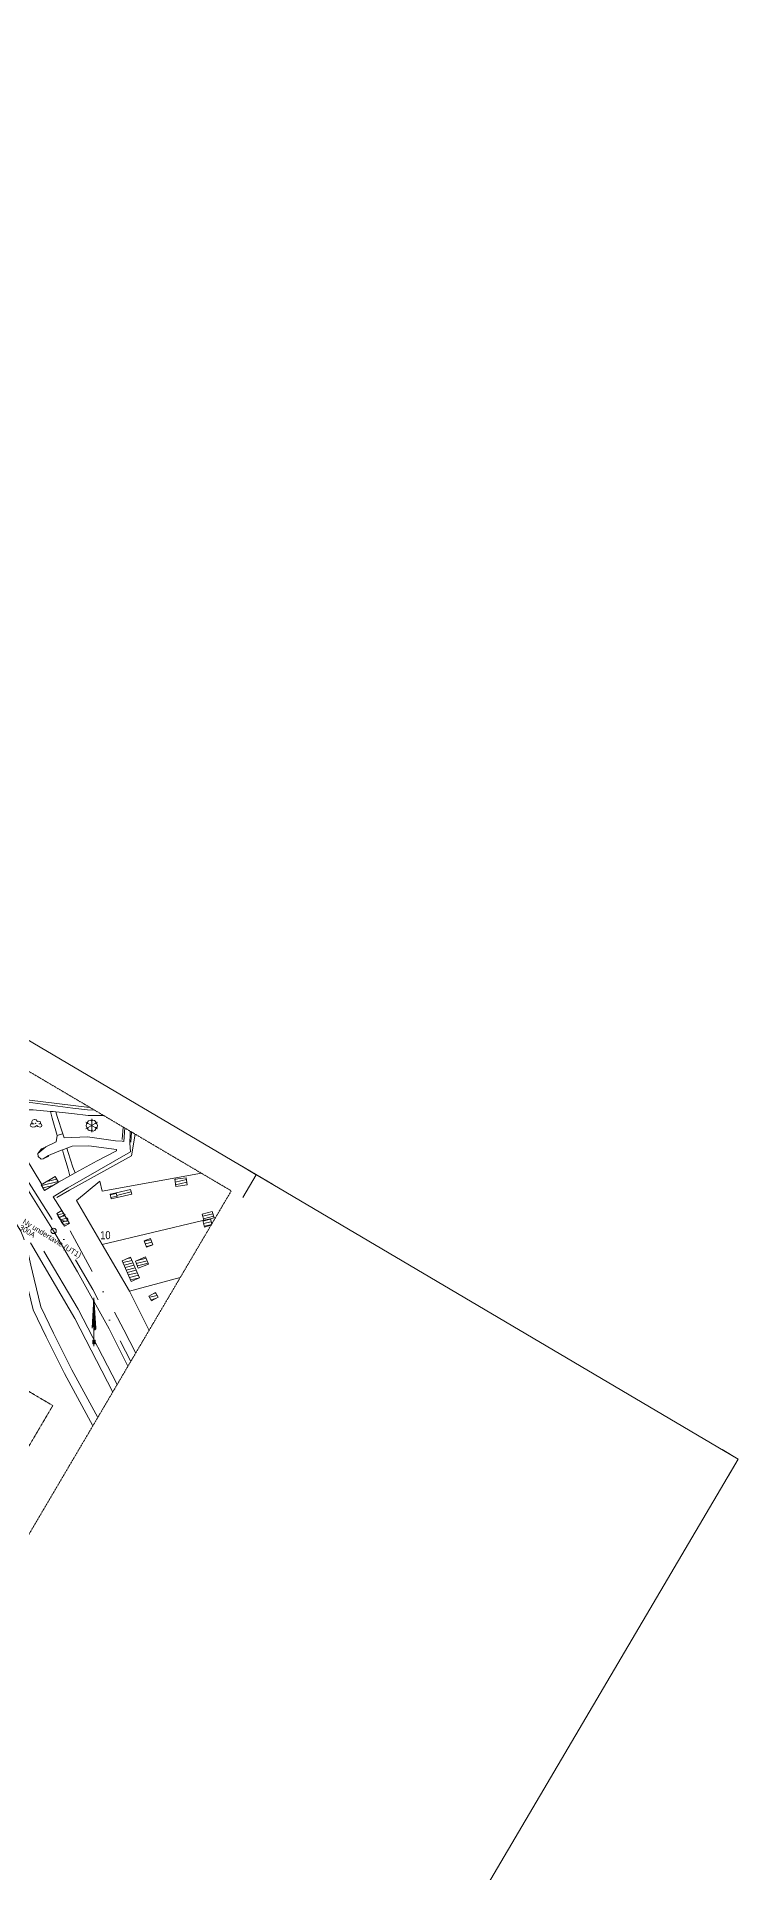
# Model space of a CAD drawing. Header units: metres. Extents: x 585637 to 586843, y 6137463 to 6138529.
# Drawn here: x 586579 to 586843, y 6137841 to 6138529 of the extents above; entities that cross this region are included whole.
import ezdxf
from ezdxf.enums import TextEntityAlignment as Align

# ---------------------------------------------------------------- set-up
doc = ezdxf.new("R2010")
doc.units = ezdxf.units.M
doc.header["$MEASUREMENT"] = 0
for name, pattern in [('DGN Style 3', [0.16129, 0.115207, -0.046083]), ('DGN Style 4', [34.633132, 17.30575, -8.652875, 0.021632, -8.652875]), ('DGN_STYLE_2', [0.030554, 0.018333, -0.012222])]:
    doc.linetypes.add(name, pattern=pattern)
for name, color, linetype, lineweight in [('adresse', 7, 'Continuous', 13), ('anlægdiverse', 252, 'Continuous', 13), ('bygning', 252, 'Continuous', 0), ('bygværk', 252, 'DGN Style 4', 13), ('FRAME', 7, 'Continuous', 13), ('hegn', 252, 'Continuous', 13), ('jernbane gennemgående spor', 252, 'Continuous', 13), ('parkering', 252, 'Continuous', 13), ('plotmap', 7, 'Continuous', 0), ('TC_S_FLM_20X05', 7, 'Continuous', 0), ('togstation', 252, 'Continuous', 13), ('træ', 252, 'Continuous', 13), ('trægruppe', 252, 'Continuous', 13), ('TV_A_INF_Tekst', 7, 'Continuous', 0), ('vejkant', 252, 'Continuous', 13)]:
    doc.layers.add(name, color=color, linetype=linetype, lineweight=lineweight)
for name, color, linetype, lineweight, true_color in [('afvandingsgrøft', 7, 'Continuous', 13, 0x848484), ('jernbane hovedspor', 7, 'Continuous', 13, 0x848484), ('tekniskareal sportsanlæg', 7, 'Continuous', 13, 0x848484)]:
    doc.layers.add(name, color=color, linetype=linetype, lineweight=lineweight, true_color=true_color)
doc.layers.add('TC_S_VRM_20X05', color=6, linetype='DGN_STYLE_2', lineweight=0, plot=False)
doc.styles.add('Style-Arial', font='arial.ttf')
doc.styles.add('Style-Verdana', font='verdana.ttf')

# ---------------------------------------------------------------- blocks, each defined once
blk = doc.blocks.new('NORD_2')
at = {"layer": 'plotmap', "color": 7, "linetype": 'Continuous', "lineweight": 0}
for p, q in [((0, 18.2), (-1.4, -4.6)), ((-0.7, -3.4), (0, 18.2)), ((0, -18.2), (0, 18.2)), ((0.7, -3.4), (0, 18.2)), ((1.4, -4.6), (0, 18.2)), ((-0.9, -13.9), (-0.8, -13.7)), ((-0.8, -13.7), (-0.4, -14.2)), ((0, -3.2), (0, -3.2)), ((0, -3.5), (0.2, -3.2)), ((0, -3.2), (1.4, -4.7)), ((0, -3.7), (0.4, -3.3)), ((0, -3.9), (0.6, -3.3)), ((0, -4.1), (0.7, -3.4)), ((0, -4.4), (0.9, -3.5)), ((0, -3.5), (1.4, -4.9)), ((0, -4.6), (1, -3.6)), ((0, -4.8), (1.1, -3.7)), ((0, -3.7), (1.4, -5)), ((0, -5), (1.2, -3.8)), ((0, -3.9), (1.3, -5.2)), ((0, -5.3), (1.3, -4)), ((0, -5.5), (1.3, -4.1)), ((0, -4.1), (1.2, -5.3)), ((0, -5.7), (1.4, -4.3)), ((0, -4.4), (1.1, -5.5)), ((0, -5.9), (1.4, -4.5)), ((0, -4.6), (1, -5.6)), ((0, -4.8), (0.9, -5.7)), ((0, -5), (0.8, -5.8)), ((0, -5.3), (0.6, -5.9)), ((0, -5.5), (0.5, -6)), ((0, -5.7), (0.3, -6)), ((0, -6), (0.1, -6)), ((0.1, -6), (1.4, -4.8)), ((0.2, -3.2), (1.4, -4.4)), ((0.4, -6), (1.4, -5)), ((0.5, -3.3), (1.3, -4.1)), ((0.7, -13.9), (0.8, -13.7)), ((0.7, -13.7), (0.9, -13.9)), ((0.9, -5.7), (1.1, -5.5)), ((-0.9, -14.1), (-0.6, -13.8)), ((-0.9, -13.9), (0, -14.8)), ((-0.9, -14.3), (-0.5, -14)), ((-0.9, -14.1), (-0.7, -14.3)), ((-0.9, -14.6), (-0.7, -14.3)), ((-0.9, -14.3), (-0.7, -14.6)), ((-0.9, -14.8), (-0.7, -14.6)), ((-0.9, -14.6), (-0.7, -14.8)), ((-0.9, -15), (-0.7, -14.8)), ((-0.9, -14.8), (-0.7, -15)), ((-0.9, -15.2), (-0.7, -15)), ((-0.9, -15), (-0.7, -15.2)), ((-0.9, -15.5), (-0.7, -15.2)), ((-0.9, -15.2), (-0.7, -15.5)), ((-0.9, -15.7), (-0.7, -15.5)), ((-0.9, -15.5), (-0.7, -15.7)), ((-0.9, -15.9), (-0.7, -15.7)), ((-0.9, -15.7), (-0.7, -15.9)), ((-0.9, -16.2), (-0.7, -15.9)), ((-0.9, -15.9), (-0.7, -16.2)), ((-0.9, -16.1), (-0.8, -16.3)), ((-0.8, -16.3), (-0.7, -16.1)), ((-0.6, -14.3), (-0.4, -14.1)), ((-0.5, -14.4), (-0.4, -14.2)), ((-0.4, -14.5), (-0.3, -14.4)), ((-0.4, -14.7), (-0.2, -14.5)), ((-0.4, -14.7), (0.4, -15.5)), ((-0.3, -14.8), (-0.1, -14.6)), ((-0.2, -15), (0, -14.8)), ((-0.1, -15.1), (0.1, -14.9)), ((0, -15.2), (0.2, -15.1)), ((0, -15.3), (0.9, -16.2)), ((0.1, -15.4), (0.3, -15.2)), ((0.2, -15.5), (0.3, -15.3)), ((0.3, -15.6), (0.4, -15.5)), ((0.4, -15.8), (0.5, -15.6)), ((0.4, -15.9), (0.6, -15.7)), ((0.5, -16.1), (0.9, -15.7)), ((0.5, -15.9), (0.8, -16.3)), ((0.6, -16.2), (0.9, -15.9)), ((0.7, -14.1), (0.9, -13.9)), ((0.7, -13.9), (0.9, -14.1)), ((0.7, -14.3), (0.9, -14.1)), ((0.7, -14.1), (0.9, -14.4)), ((0.7, -14.6), (0.9, -14.3)), ((0.7, -14.3), (0.9, -14.6)), ((0.7, -14.8), (0.9, -14.5)), ((0.7, -14.6), (0.9, -14.8)), ((0.7, -15), (0.9, -14.8)), ((0.7, -14.8), (0.9, -15)), ((0.7, -15.2), (0.9, -15)), ((0.7, -15), (0.9, -15.3)), ((0.7, -15.5), (0.9, -15.2)), ((0.7, -15.3), (0.9, -15.5)), ((0.7, -15.7), (0.9, -15.4)), ((0.7, -15.5), (0.9, -15.7)), ((0.7, -15.7), (0.9, -15.9)), ((0.8, -16.3), (0.9, -16.1))]:
    blk.add_line(p, q, dxfattribs=at)
at = {"layer": 'plotmap', "color": 7, "linetype": 'Continuous', "lineweight": 0, "flags": 128}
blk.add_lwpolyline([(-1.4, -4.6), (-1.4, -4.3), (-1.2, -3.9), (-1, -3.6), (-0.7, -3.4), (-0.3, -3.2), (0, -3.2)], dxfattribs=at)
for points in [[(-0.7, -16.3), (-0.9, -16.3), (-0.9, -13.7), (-0.7, -13.7), (0.7, -15.8), (0.7, -13.7), (0.9, -13.7), (0.9, -16.3), (0.7, -16.3), (-0.7, -14.2)], [(-0.9, -16.3), (-0.7, -16.3), (-0.7, -14.2), (0.7, -16.3), (0.9, -16.3), (0.9, -13.7), (0.7, -13.7), (0.7, -15.8), (-0.7, -13.7), (-0.9, -13.7)], [(0, -6), (0.2, -6), (0.3, -6), (0.5, -5.9), (0.7, -5.9), (0.9, -5.7), (1, -5.6), (1.1, -5.5), (1.3, -5.1), (1.4, -5), (1.4, -4.8), (1.4, -4.6), (1.4, -4.4), (1.4, -4.3), (1.3, -4.1), (1.2, -3.9), (1.1, -3.8), (1, -3.6), (0.9, -3.5), (0.7, -3.4), (0.5, -3.3), (0.3, -3.2), (0.2, -3.2), (0, -3.2)]]:
    blk.add_lwpolyline(points, close=True, dxfattribs=at)
blk = doc.blocks.new('TRAE')
at = {"color": 0, "linetype": 'ByBlock', "lineweight": -2}
for p, q in [((0.219, -0.127), (-0.219, 0.127)), ((0.219, 0.127), (-0.219, -0.127)), ((0, -0.253), (0, 0.253))]:
    blk.add_line(p, q, dxfattribs=at)
at = {"color": 0, "linetype": 'ByBlock', "lineweight": -2, "flags": 128}
for points in [[(-0.132, -0.104), (-0.188, -0.067), (-0.214, -0.005), (-0.202, 0.061), (-0.16, 0.104)], [(-0.155, 0.06), (-0.155, 0.126), (-0.117, 0.182), (-0.055, 0.207), (0.01, 0.192), (0.012, 0.191)], [(-0.023, 0.167), (0.038, 0.197), (0.105, 0.188), (0.156, 0.143), (0.174, 0.084)], [(0.133, 0.104), (0.189, 0.068), (0.216, 0.006), (0.203, -0.06), (0.162, -0.105)], [(0.027, -0.165), (-0.033, -0.196), (-0.099, -0.189), (-0.15, -0.145), (-0.169, -0.087)], [(0.158, -0.061), (0.156, -0.128), (0.117, -0.183), (0.054, -0.206), (-0.011, -0.19)]]:
    blk.add_lwpolyline(points, dxfattribs=at)
blk = doc.blocks.new('TRAGRP')
at = {"color": 0, "linetype": 'ByBlock', "lineweight": -2, "flags": 128}
for points in [[(0.037, -0.071), (-0.03, -0.125), (-0.043, -0.13), (-0.115, -0.138), (-0.126, -0.136), (-0.193, -0.1), (-0.205, -0.074), (-0.186, -0.022), (-0.186, -0.022), (-0.136, 0.007), (-0.136, 0.007)], [(-0.064, -0.015), (-0.116, -0.008), (-0.145, 0.023), (-0.15, 0.079), (-0.123, 0.121), (-0.056, 0.151), (-0.049, 0.152), (0.014, 0.138), (0.015, 0.138), (0.059, 0.09), (0.064, 0.073)], [(0.064, 0.073), (0.116, 0.09), (0.164, 0.071), (0.182, 0.03), (0.182, 0.022), (0.161, -0.008), (0.135, -0.016), (0.114, -0.013)], [(0.169, -0.005), (0.214, -0.026), (0.232, -0.069), (0.214, -0.113), (0.211, -0.116), (0.162, -0.133), (0.161, -0.133), (0.081, -0.108), (0.037, -0.071)]]:
    blk.add_lwpolyline(points, dxfattribs=at)
at = {"color": 0, "linetype": 'ByBlock', "lineweight": -2}
blk.add_point((0, 0), dxfattribs=at)

msp = doc.modelspace()

# ---------------------------------------------------------------- hatches: boundary and pattern name
at = {"layer": 'bygning', "lineweight": 0}
h = msp.add_hatch(dxfattribs=at)
h.set_pattern_fill('HATCH', color=256, scale=0.1, style=0, pattern_type=2)
h.set_pattern_definition([(13.65, (586588.6593, 6138086.087), (-0.23599, 0.971756), [])])
h.paths.add_polyline_path([(586586.28, 6138102.07), (586587.54, 6138099.97), (586582.32, 6138096.85), (586581.06, 6138098.95)], flags=0)
h = msp.add_hatch(dxfattribs=at)
h.set_pattern_fill('HATCH', color=256, scale=0.1, style=0, pattern_type=2)
h.set_pattern_definition([(13.65, (586584.5289, 6138100.0192), (-0.23599, 0.971756), [])])
h.paths.add_polyline_path([(586607.29, 6138093.7), (586606.9, 6138095.4), (586609.11, 6138095.91), (586609.5, 6138094.21)], flags=0)
h = msp.add_hatch(dxfattribs=at)
h.set_pattern_fill('HATCH', color=256, scale=0.1, style=0, pattern_type=2)
h.set_pattern_definition([(13.65, (586607.7126, 6138094.5947), (-0.23599, 0.97176), [])])
h.paths.add_polyline_path([(586614.59, 6138097.18), (586614.98, 6138095.48), (586609.5, 6138094.21), (586609.11, 6138095.91)], flags=0)
h = msp.add_hatch(dxfattribs=at)
h.set_pattern_fill('HATCH', color=256, scale=0.1, style=0, pattern_type=2)
h.set_pattern_definition([(13.65, (586611.0077, 6138096.0032), (-0.23599, 0.971756), [])])
h.paths.add_polyline_path([(586631.17, 6138101.01), (586635.46, 6138101.61), (586635.82, 6138098.95), (586631.54, 6138098.35)], flags=0)
h = msp.add_hatch(dxfattribs=at)
h.set_pattern_fill('HATCH', color=256, scale=0.1, style=0, pattern_type=2)
h.set_pattern_definition([(13.6499, (586423.5969, 6138205.3802), (-0.235989, 0.971756), [])])
h.paths.add_polyline_path([(586591.61, 6138084.49), (586589.74, 6138083.38), (586586.88, 6138088.18), (586588.75, 6138089.3)], flags=0)
h = msp.add_hatch(dxfattribs=at)
h.set_pattern_fill('HATCH', color=256, scale=0.1, style=0, pattern_type=2)
h.set_pattern_definition([(13.65, (586634.9095, 6138099.9529), (-0.23599, 0.971756), [])])
h.paths.add_polyline_path([(586642.07, 6138085.72), (586641.44, 6138087.9), (586645.2, 6138088.98), (586645.88, 6138086.6), (586644.53, 6138086.21)], flags=0)
h = msp.add_hatch(dxfattribs=at)
h.set_pattern_fill('HATCH', color=256, scale=0.1, style=0, pattern_type=2)
h.set_pattern_definition([(13.65, (586643.0522, 6138087.7328), (-0.23599, 0.97176), [])])
h.paths.add_polyline_path([(586644.74, 6138083.76), (586642.35, 6138083.07), (586641.62, 6138085.59), (586642.07, 6138085.72), (586644.53, 6138086.21), (586645.07, 6138084.33)], flags=0)
h = msp.add_hatch(dxfattribs=at)
h.set_pattern_fill('HATCH', color=256, scale=0.1, style=0, pattern_type=2)
h.set_pattern_definition([(13.65, (586643.1596, 6138084.464), (-0.23599, 0.971756), [])])
h.paths.add_polyline_path([(586619.72, 6138077.99), (586622.05, 6138078.84), (586622.92, 6138076.46), (586620.59, 6138075.61)], flags=0)
h = msp.add_hatch(dxfattribs=at)
h.set_pattern_fill('HATCH', color=256, scale=0.1, style=0, pattern_type=2)
h.set_pattern_definition([(13.65, (586618.9498, 6138069.4992), (-0.23599, 0.97176), [])])
h.paths.add_polyline_path([(586617.93, 6138064.08), (586614.76, 6138062.72), (586611.43, 6138070.46), (586614.6, 6138071.82)], flags=0)
h = msp.add_hatch(dxfattribs=at)
h.set_pattern_fill('HATCH', color=256, scale=0.1, style=0, pattern_type=2)
h.set_pattern_definition([(13.65, (586621.5394, 6138076.8153), (-0.23599, 0.97176), [])])
h.paths.add_polyline_path([(586616.38, 6138070.29), (586620.19, 6138071.88), (586621.28, 6138069.25), (586617.47, 6138067.67)], flags=0)
h = msp.add_hatch(dxfattribs=at)
h.set_pattern_fill('HATCH', color=256, scale=0.1, style=0, pattern_type=2)
h.set_pattern_definition([(13.65, (586616.2098, 6138064.7073), (-0.23599, 0.971756), [])])
h.paths.add_polyline_path([(586624.87, 6138056.82), (586622.4, 6138055.46), (586621.44, 6138057.2), (586623.91, 6138058.56)], flags=0)

# ---------------------------------------------------------------- linework, layer by layer
at = {"layer": 'afvandingsgrøft', "flags": 128}
msp.add_lwpolyline([(586609.56, 6138024.1), (586594.91, 6138052.33), (586582.07, 6138074.07)], dxfattribs=at)
at = {"layer": 'anlægdiverse'}
for p, q in [((586587.02, 6138117.46), (586585.11, 6138123.92)), ((586589.16, 6138117.99), (586587.01, 6138124.52)), ((586591.2, 6138104.83), (586589.43, 6138110.57)), ((586592.91, 6138105.5), (586591.19, 6138111.03))]:
    msp.add_line(p, q, dxfattribs=at)
at = {"layer": 'bygning', "lineweight": 0, "flags": 128}
for points in [[(586586.28, 6138102.07), (586587.54, 6138099.97), (586582.32, 6138096.85), (586581.06, 6138098.95)], [(586607.29, 6138093.7), (586606.9, 6138095.4), (586609.11, 6138095.91), (586609.5, 6138094.21)], [(586614.59, 6138097.18), (586614.98, 6138095.48), (586609.5, 6138094.21), (586609.11, 6138095.91)], [(586631.17, 6138101.01), (586635.46, 6138101.61), (586635.82, 6138098.95), (586631.54, 6138098.35)], [(586591.61, 6138084.49), (586589.74, 6138083.38), (586586.88, 6138088.18), (586588.75, 6138089.3)], [(586642.07, 6138085.72), (586641.44, 6138087.9), (586645.2, 6138088.98), (586645.88, 6138086.6), (586644.53, 6138086.21)], [(586644.74, 6138083.76), (586642.35, 6138083.07), (586641.62, 6138085.59), (586642.07, 6138085.72), (586644.53, 6138086.21), (586645.07, 6138084.33)], [(586619.72, 6138077.99), (586622.05, 6138078.84), (586622.92, 6138076.46), (586620.59, 6138075.61)], [(586617.93, 6138064.08), (586614.76, 6138062.72), (586611.43, 6138070.46), (586614.6, 6138071.82)], [(586616.38, 6138070.29), (586620.19, 6138071.88), (586621.28, 6138069.25), (586617.47, 6138067.67)], [(586624.87, 6138056.82), (586622.4, 6138055.46), (586621.44, 6138057.2), (586623.91, 6138058.56)]]:
    msp.add_lwpolyline(points, close=True, dxfattribs=at)
at = {"layer": 'bygværk'}
for p, q in [((586611.47, 6138115.97), (586611.84, 6138120.56)), ((586614.95, 6138118.72), (586614.71, 6138114.89)), ((586588.75, 6138089.3), (586585.48, 6138094.49))]:
    msp.add_line(p, q, dxfattribs=at)
at = {"layer": 'bygværk', "flags": 128}
for points in [[(586581.3, 6138099.09), (586572.22, 6138113.97), (586568.83, 6138111.68), (586585.66, 6138084.99), (586600.35, 6138059.68), (586608.16, 6138045.43), (586614.64, 6138032.72)], [(586582.02, 6138112.75), (586581.11, 6138112.4), (586579.77, 6138110.65), (586579.9, 6138109.6), (586580.99, 6138108.55), (586581.81, 6138108.72), (586583.96, 6138109.7)], [(586616.48, 6138035.83), (586612.07, 6138044.6), (586600.63, 6138065.51), (586591.88, 6138081.81), (586592.85, 6138082.69), (586591.61, 6138084.49)]]:
    msp.add_lwpolyline(points, dxfattribs=at)
at = {"layer": 'FRAME', "flags": 128}
msp.add_lwpolyline([(585938.38, 6138529.29), (586842.57, 6137996.1), (586540.94, 6137484.59), (585636.75, 6138017.78)], close=True, dxfattribs=at)
at = {"layer": 'hegn'}
for p, q in [((586641.62, 6138085.59), (586603.88, 6138076.6)), ((586646.5, 6138086.74), (586645.88, 6138086.6)), ((586603.88, 6138076.6), (586614.15, 6138059.07)), ((586633.23, 6138064.25), (586614.15, 6138059.07)), ((586614.15, 6138059.07), (586621.49, 6138044.34))]:
    msp.add_line(p, q, dxfattribs=at)
at = {"layer": 'hegn', "flags": 128}
for points in [[(586616.24, 6138117.96), (586614.89, 6138109.8), (586591.7, 6138096.91), (586586.95, 6138094.24)], [(586641.15, 6138103.28), (586603.91, 6138096.57), (586603, 6138100.34), (586594.23, 6138093.06), (586603.88, 6138076.6)], [(586607.85, 6138021.21), (586593.68, 6138048.87), (586577.08, 6138077.16)]]:
    msp.add_lwpolyline(points, dxfattribs=at)
at = {"layer": 'jernbane gennemgående spor', "flags": 128}
msp.add_lwpolyline([(586585.71, 6138081.63), (586575.02, 6138098.63), (586571.66, 6138103.82), (586567.11, 6138110.98)], dxfattribs=at)
at = {"layer": 'jernbane hovedspor', "flags": 128}
msp.add_lwpolyline([(586613.58, 6138030.92), (586606.54, 6138044.91), (586594.67, 6138066.35), (586585.71, 6138081.63)], dxfattribs=at)
at = {"layer": 'parkering', "color": 9, "linetype": 'DGN Style 3', "transparency": 33554534}
msp.add_lwpolyline([(586556.31, 6138033.34), (586585.39, 6138016.18), (586522.99, 6137910.42), (586493.91, 6137927.58)], close=True, dxfattribs=at)
at = {"layer": 'TC_S_FLM_20X05', "flags": 128}
for points in [[(586656.66, 6138094.13), (586661.73, 6138102.74), (586655.71, 6138106.3), (586667.76, 6138099.19)], [(586836.55, 6137999.66), (586842.57, 6137996.1), (586839.02, 6137990.08)]]:
    msp.add_lwpolyline(points, dxfattribs=at)
at = {"layer": 'TC_S_VRM_20X05'}
msp.add_lwpolyline([(585659.05, 6138016.22), (586360.88, 6137602.38), (586652.35, 6138096.67), (585950.53, 6138510.52)], close=True, dxfattribs=at)
at = {"layer": 'tekniskareal sportsanlæg', "flags": 128}
msp.add_lwpolyline([(586607.85, 6138021.21), (586593.68, 6138048.87), (586577.08, 6138077.16)], dxfattribs=at)
at = {"layer": 'togstation'}
msp.add_circle((586585.71, 6138081.63), 1, dxfattribs=at)
at = {"layer": 'vejkant'}
for p, q in [((586585.11, 6138123.92), (586584.58, 6138126.47)), ((586587.01, 6138124.52), (586586.57, 6138126.28)), ((586589.43, 6138110.57), (586589.04, 6138112.07)), ((586591.19, 6138111.03), (586590.6, 6138112.65)), ((586587.54, 6138099.97), (586591.8, 6138102.31)), ((586591.8, 6138102.31), (586591.2, 6138104.83)), ((586591.8, 6138102.31), (586593.72, 6138103.37)), ((586593.72, 6138103.37), (586592.91, 6138105.5))]:
    msp.add_line(p, q, dxfattribs=at)
at = {"layer": 'vejkant', "flags": 128}
for points in [[(586561.08, 6138131.65), (586564.32, 6138131.4), (586566.82, 6138131.21), (586576.7, 6138130.7), (586598.17, 6138127.99), (586599.43, 6138127.88)], [(586561.81, 6138130.65), (586567.29, 6138130.35), (586574.64, 6138130.01), (586577.85, 6138129.72), (586592.91, 6138127.72), (586598.47, 6138127.02), (586601.14, 6138126.87)], [(586564.09, 6138127.52), (586570.31, 6138127.09), (586578.05, 6138127.1), (586584.58, 6138126.47)], [(586584.58, 6138126.47), (586585.53, 6138126.38), (586586.57, 6138126.28)], [(586586.57, 6138126.28), (586592.59, 6138125.7), (586598.7, 6138124.96), (586604.52, 6138124.87)], [(586579.77, 6138110.65), (586582.78, 6138113.13), (586586.65, 6138115.08), (586587.02, 6138117.46), (586588.14, 6138117.74), (586589.16, 6138117.99), (586589.63, 6138116.59), (586598.37, 6138116.89), (586608.86, 6138115.44), (586611.37, 6138115.33), (586612, 6138115.17), (586612.38, 6138120.24)], [(586614.41, 6138119.04), (586614.37, 6138118.1), (586614.23, 6138114.61), (586614.51, 6138111.26), (586591.09, 6138097.81), (586585.48, 6138094.49), (586588.75, 6138089.3)], [(586589.04, 6138112.07), (586587.04, 6138111.31), (586583.72, 6138109.89), (586581.81, 6138108.72)], [(586590.6, 6138112.65), (586589.74, 6138112.33), (586589.04, 6138112.07)], [(586593.72, 6138103.37), (586601.99, 6138107.91), (586609.25, 6138111.62), (586609.24, 6138112.19), (586598.94, 6138113.59), (586592.61, 6138113.41), (586590.6, 6138112.65)], [(586602.26, 6138011.72), (586592.5, 6138029.64), (586585.64, 6138043.36), (586580.91, 6138053.16), (586578.42, 6138063.63), (586577.16, 6138068.8), (586575.53, 6138076.13), (586573.34, 6138081.6), (586569.91, 6138087.22), (586565.06, 6138094.6), (586564.68, 6138096.48), (586564.69, 6138096.82), (586566.27, 6138098.3)], [(586476.7, 6137902.99), (586481.9, 6137911.86), (586484.23, 6137916.03), (586486.67, 6137920.42), (586490.94, 6137928.24), (586500.22, 6137943.94), (586515.28, 6137969.09), (586529.22, 6137991.61), (586545.08, 6138018.93), (586562.04, 6138047.08), (586574.47, 6138068.67), (586575.44, 6138062.98), (586578.02, 6138052.13), (586582.9, 6138042.01), (586589.78, 6138028.26), (586600.42, 6138008.6)]]:
    msp.add_lwpolyline(points, dxfattribs=at)

# ---------------------------------------------------------------- block references
at = {"layer": 'plotmap', "color": 7, "linetype": 'Continuous', "lineweight": 0, "ltscale": 1, "xscale": 0.5000000046598078, "yscale": 0.500000004286136, "zscale": 0.5001473638976628, "rotation": 359.9999978892371}
msp.add_blockref('NORD_2', (586600.83, 6138047.53), dxfattribs=at)
at = {"layer": 'træ', "xscale": 10.00000000106898, "yscale": 9.999999998911033, "zscale": 10, "rotation": 6.05416850149561e-09}
msp.add_blockref('TRAE', (586599.99, 6138121.14), dxfattribs=at)
at = {"layer": 'trægruppe', "xscale": 10.00000000087454, "yscale": 9.99999999761561, "zscale": 10, "rotation": 5.541441936317615e-09}
msp.add_blockref('TRAGRP', (586578.98, 6138121.92), dxfattribs=at)

# ---------------------------------------------------------------- texts
at = {"layer": 'adresse', "style": 'Style-Arial', "width": 0.833333}
for s, rotation, p in [('12', 300.6, (586589.32, 6138086.38)), ('10', 0, (586605.11, 6138080.06))]:
    msp.add_text(s, height=3, rotation=rotation, dxfattribs=at).set_placement(p, align=Align.MIDDLE_CENTER)
at = {"layer": 'TV_A_INF_Tekst', "linetype": 'Continuous', "insert": (586572.51, 6138082.41), "char_height": 1.9994, "attachment_point": 7, "rotation": 328.21163, "line_spacing_factor": 0.776524, "style": 'Style-Verdana'}
msp.add_mtext('\\fArial|b0|i0|c00|p39;Ny undertavle (UT1)\\P300A ', dxfattribs=at)

doc.saveas('drawing.dxf')
